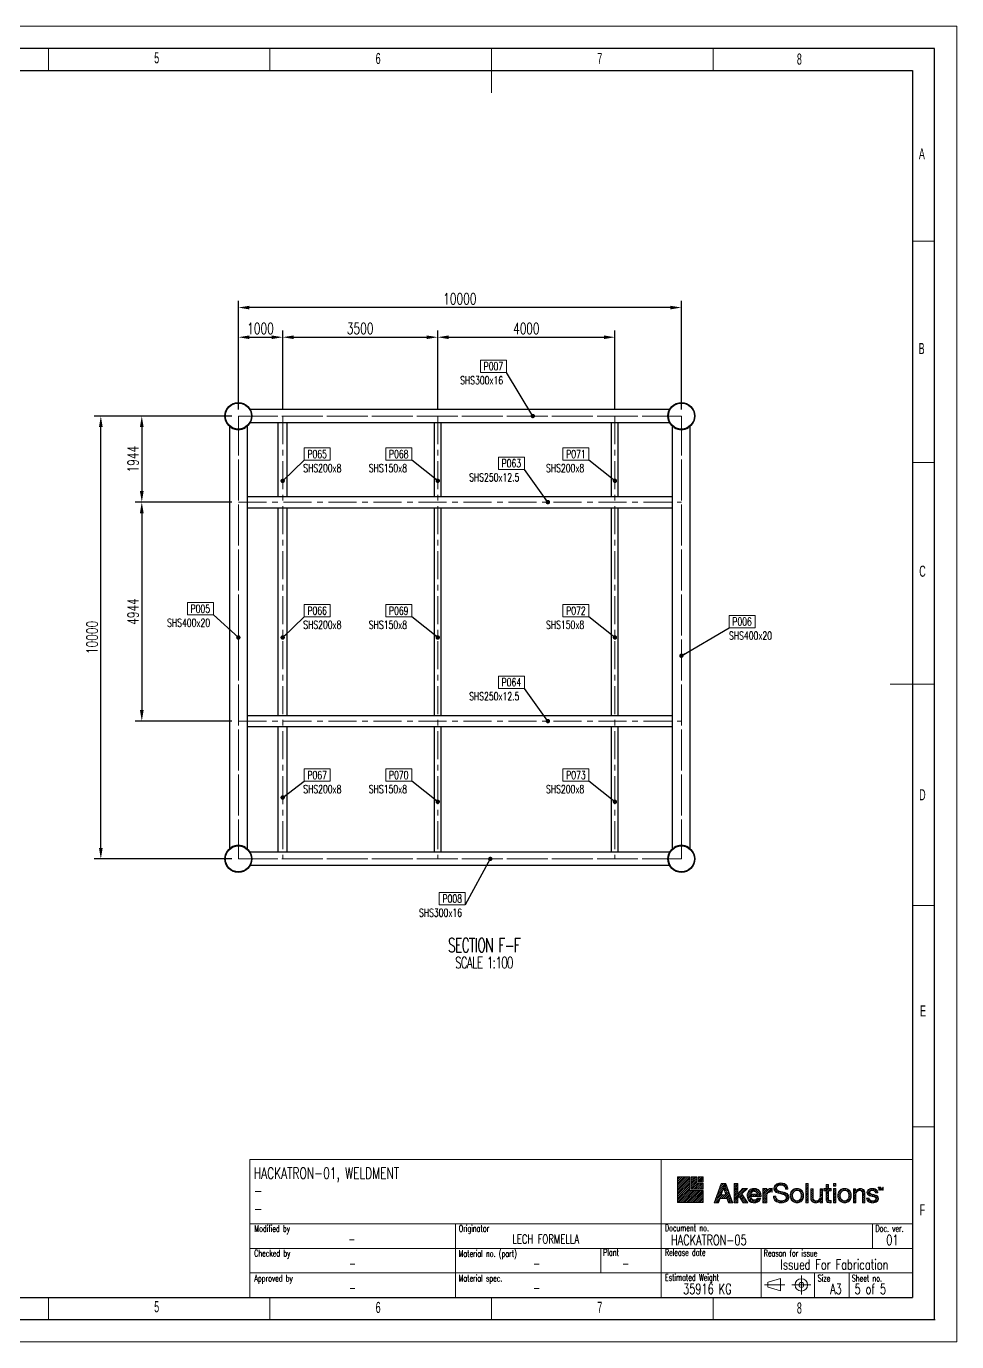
# Model space of a CAD drawing. Header units: millimetres. Extents: x 175738 to 196759, y -70231 to 13866.
# Drawn here: x 186238 to 196738, y -70231 to -55381 of the extents above; entities that cross this region are included whole.
import ezdxf
from ezdxf.enums import TextEntityAlignment as Align

# ---------------------------------------------------------------- set-up
doc = ezdxf.new("R2010")
doc.units = ezdxf.units.MM
doc.header["$PDSIZE"] = -1
doc.linetypes.add('CENTER', pattern=[10.16, 6.35, -1.27, 1.27, -1.27])
doc.linetypes.add('ISO_04W018', pattern=[5.48, 4.3, -0.54, 0.1, -0.54])
doc.layers.get('Defpoints').update_dxf_attribs({"color": 163, "lineweight": 0})
for name, color, linetype, lineweight in [('01-LIN-025-A', 2, 'Continuous', 25), ('13-LIN-018-CENT', 1, 'ISO_04W018', 9), ('24-SYM-025-SP', 2, 'Continuous', 15), ('34-TXT-018', 1, 'Continuous', 13), ('35-TXT-025', 2, 'Continuous', 15), ('36-TXT-035', 3, 'Continuous', 15), ('37-TXT-050', 4, 'Continuous', 18), ('48', 1, 'Continuous', 13)]:
    doc.layers.add(name, color=color, linetype=linetype, lineweight=lineweight)
doc.layers.add('BORDER', color=7, linetype='Continuous')
doc.styles.add('MtXpl_Simplex_IV50', font='simplex_IV50.ttf')
doc.styles.add('NEW', font='romans.shx', dxfattribs={"width": 0.7})
doc.styles.add('SLDTEXTSTYLE0', font='TXT', dxfattribs={"width": 0.605})
doc.dimstyles.new('1 to 100 AEG', dxfattribs={"dimscale": 100, "dimtxt": 2.5, "dimasz": 2.5, "dimexe": 1.5, "dimexo": 1.5, "dimgap": 0.725, "dimtad": 1, "dimdec": 0, "dimrnd": 1e-09, "dimzin": 12, "dimdsep": 46, "dimtxsty": 'SLDTEXTSTYLE0', "dimcen": 0.09, "dimadec": 0, "dimazin": 3, "dimtfac": 1, "dimtdec": 0, "dimtofl": 0, "dimtmove": 0, "dimatfit": 3, "dimfxl": 1, "dimtfill": 1, "dimfrac": 2, "dimtolj": 1, "dimtzin": 12, "dimarcsym": 0})
doc.dimstyles.new('1 to 60 AEG', dxfattribs={"dimscale": 60, "dimtxt": 2.5, "dimasz": 2.5, "dimexe": 1.5, "dimexo": 1.5, "dimgap": 0.725, "dimtad": 1, "dimdec": 0, "dimrnd": 1e-09, "dimzin": 12, "dimdsep": 46, "dimtxsty": 'NEW', "dimcen": 0.09, "dimadec": 0, "dimazin": 3, "dimtfac": 1, "dimtdec": 0, "dimtofl": 0, "dimtmove": 0, "dimatfit": 3, "dimfxl": 1, "dimfrac": 2, "dimtolj": 1, "dimtzin": 12, "dimarcsym": 0})

# ---------------------------------------------------------------- blocks, each defined once
blk = doc.blocks.new('AK_SOLUTIONS')
at = {"color": 5, "linetype": 'Continuous', "lineweight": 13}
for p, q in [((-111.144153, 13.066707), (-110.098908, 14.111952)), ((-111.144153, 11.038565), (-108.070766, 14.111952)), ((-111.144153, 9.010423), (-106.042624, 14.111952)), ((-111.144153, 6.982281), (-104.014482, 14.111952)), ((-111.144153, 4.95414), (-101.98634, 14.111952)), ((-111.144153, 2.925998), (-99.958199, 14.111952)), ((-111.144153, 0.897856), (-97.930057, 14.111952)), ((-111.144153, -1.130286), (-97.911872, 12.101995)), ((-111.144153, -3.158428), (-97.911872, 10.073853)), ((-111.144153, -5.18657), (-97.911872, 8.045712)), ((-111.144153, -7.214711), (-97.911872, 6.01757)), ((-111.144153, -9.242853), (-97.911872, 3.989428)), ((-111.144153, -11.270995), (-97.911872, 1.961286)), ((-68.887853, -6.54523), (-61.820944, 0.521679)), ((-67.674289, -3.303524), (-58.58374, 5.787025)), ((-66.460724, -0.061817), (-59.380981, 7.017926)), ((-65.247159, 3.17989), (-61.409123, 7.017926)), ((-64.033594, 6.421596), (-63.437264, 7.017926)), ((-61.235126, 1.107498), (-58.031297, 4.311326)), ((-60.716677, -0.402196), (-57.478855, 2.835627)), ((-60.198229, -1.911889), (-56.926412, 1.359927)), ((-50.079247, 6.981622), (-50.042943, 7.017926)), ((-50.079247, 4.95348), (-48.014801, 7.017926)), ((-50.079247, 2.925338), (-45.986659, 7.017926)), ((-50.079247, 0.897196), (-45.900632, 5.075811)), ((-50.079247, -1.130946), (-45.900632, 3.04767)), ((-50.079247, -9.243513), (-39.481742, 1.353992)), ((-50.079247, -11.271655), (-37.453601, 1.353992)), ((-50.079247, -3.159087), (-45.900632, 1.019528)), ((-35.872746, -6.87982), (-27.464024, 1.528902)), ((-35.737094, -4.723863), (-29.574703, 1.438527)), ((-28.553115, -1.580494), (-25.753461, 1.219159)), ((-26.887072, -1.934757), (-24.367378, 0.584937)), ((-18.900146, -7.510743), (-9.741011, 1.648392)), ((-18.900146, 0.570477), (-18.123248, 1.347375)), ((-18.900146, -1.449828), (-16.102943, 1.347375)), ((-18.900146, -5.490438), (-12.299529, 1.110179)), ((-18.900146, -3.470133), (-14.721531, 0.708482)), ((-11.757546, -2.388449), (-8.98216, 0.386938)), ((-111.144153, -13.299137), (-97.911872, -0.066856)), ((-109.562356, -13.745482), (-96.330075, -0.513201)), ((-107.534214, -13.745482), (-94.301933, -0.513201)), ((-105.506073, -13.745482), (-92.273791, -0.513201)), ((-103.477931, -13.745482), (-90.24565, -0.513201)), ((-101.449789, -13.745482), (-88.217508, -0.513201)), ((-99.421647, -13.745482), (-86.189366, -0.513201)), ((-97.393505, -13.745482), (-84.161224, -0.513201)), ((-95.365363, -13.745482), (-83.286719, -1.666838)), ((-93.337222, -13.745482), (-83.286719, -3.694979)), ((-91.30908, -13.745482), (-83.286719, -5.723121)), ((-89.280938, -13.745482), (-83.286719, -7.751263)), ((-87.252796, -13.745482), (-83.286719, -9.779405)), ((-85.224654, -13.745482), (-83.286719, -11.807547)), ((-71.314983, -13.028643), (-63.798518, -5.512178)), ((-70.133347, -13.875149), (-61.770376, -5.512178)), ((-70.101418, -9.786937), (-62.881718, -2.567236)), ((-68.105205, -13.875149), (-66.064039, -11.833983)), ((-63.482596, -9.25254), (-59.742234, -5.512178)), ((-61.454454, -9.25254), (-55.269085, -3.06717)), ((-59.679781, -3.421583), (-56.37397, -0.115772)), ((-59.426312, -9.25254), (-54.716642, -4.54287)), ((-59.161332, -4.931276), (-55.821527, -1.591471)), ((-57.605987, -9.460357), (-54.164199, -6.018569)), ((-57.087539, -10.97005), (-53.611757, -7.494268)), ((-56.56909, -12.479744), (-53.059314, -8.969968)), ((-55.936354, -13.875149), (-52.506872, -10.445667)), ((-53.908212, -13.875149), (-51.954429, -11.921366)), ((-51.880071, -13.875149), (-51.401987, -13.397065)), ((-50.079247, -5.187229), (-45.900632, -1.008614)), ((-50.079247, -7.215371), (-45.900632, -3.036756)), ((-50.079247, -13.299797), (-45.900632, -9.121181)), ((-48.626458, -13.875149), (-45.900632, -11.149323)), ((-46.598317, -13.875149), (-45.900632, -13.177465)), ((-44.185769, -7.406318), (-41.353156, -4.573705)), ((-43.415526, -8.664217), (-40.547845, -5.796536)), ((-42.645284, -9.922117), (-39.742534, -7.019367)), ((-41.875042, -11.180017), (-38.937223, -8.242198)), ((-41.1048, -12.437916), (-38.131912, -9.465029)), ((-40.334557, -13.695816), (-37.326602, -10.68786)), ((-38.485749, -13.875149), (-36.521291, -11.910691)), ((-36.457607, -13.875149), (-35.71598, -13.133522)), ((-35.602782, -8.630162), (-31.599312, -4.626691)), ((-35.023451, -10.071136), (-29.579006, -4.626691)), ((-34.366166, -1.332631), (-33.203671, -0.170135)), ((-34.245828, -11.313818), (-31.436459, -8.50445)), ((-33.311881, -12.400176), (-30.741398, -9.829693)), ((-32.103294, -13.211894), (-29.529673, -10.638273)), ((-30.626402, -13.755308), (-27.746618, -10.875523)), ((-30.130305, -7.198295), (-27.558701, -4.626691)), ((-28.823842, -13.973052), (-23.815968, -8.965178)), ((-28.11, -7.198295), (-25.538396, -4.626691)), ((-26.706941, -13.876456), (-21.795663, -8.965178)), ((-26.089695, -7.198295), (-21.655833, -2.764433)), ((-25.77808, -2.84607), (-23.271118, -0.339108)), ((-25.138584, -4.226879), (-22.358249, -1.446545)), ((-24.06939, -7.198295), (-21.192754, -4.321659)), ((-22.049085, -7.198295), (-20.899816, -6.049026)), ((-18.900146, -9.531048), (-14.703225, -5.334127)), ((-18.900146, -11.551354), (-14.721531, -7.372738)), ((-18.900146, -13.571659), (-14.721531, -9.393043)), ((-17.18333, -13.875147), (-14.721531, -11.413349)), ((-15.163025, -13.875147), (-14.721531, -13.433654)), ((-9.60174, -2.252947), (-8.98216, -1.633367))]:
    blk.add_line(p, q, dxfattribs=at)
at = {"color": 254, "linetype": 'Continuous', "lineweight": 13}
for p, q in [((-96.519, 12.123056), (-94.530104, 14.111952)), ((-96.519, 10.094914), (-92.501962, 14.111952)), ((-96.519, 8.066772), (-90.47382, 14.111952)), ((-96.519, 6.038631), (-90.251077, 12.306553)), ((-96.519, 4.010489), (-90.251077, 10.278411)), ((-96.519, 1.982347), (-90.251077, 8.250269)), ((-95.593534, 0.879671), (-89.325612, 7.147593)), ((-93.565392, 0.879671), (-87.29747, 7.147593)), ((-91.537251, 0.879671), (-85.269328, 7.147593)), ((-89.509109, 0.879671), (-83.286719, 7.102061)), ((-87.480967, 0.879671), (-83.286719, 5.073919)), ((-85.452825, 0.879671), (-83.286719, 3.045777)), ((-83.424683, 0.879671), (-83.286719, 1.017635)), ((-6.833007, 2.402782), (-2.218959, 7.01683)), ((-6.832045, 0.383439), (0.1987, 7.414184)), ((-6.255455, -1.060276), (-4.056087, 1.139092)), ((-0.113272, 5.081907), (2.114043, 7.309222)), ((1.793809, 4.968683), (3.763996, 6.93887)), ((3.301971, 4.45654), (5.14047, 6.295039)), ((4.432172, 3.566436), (6.280403, 5.414667)), ((5.237807, 2.351765), (7.191484, 4.305442)), ((5.632042, 0.725696), (7.828771, 2.922425)), ((7.652347, 0.725696), (8.081559, 1.154907)), ((10.635769, -6.070911), (18.283532, 1.576852)), ((10.975307, -3.711068), (16.0322, 1.345825)), ((18.160161, -0.566825), (20.039761, 1.312775)), ((19.79762, -0.949671), (21.459024, 0.711733)), ((27.334099, 5.265712), (29.086313, 7.017926)), ((27.334099, 3.23757), (29.861523, 5.764995)), ((27.334099, 1.209428), (29.861523, 3.736853)), ((27.334099, -0.818714), (29.861523, 1.708711)), ((32.917793, 0.305195), (33.886847, 1.274249)), ((32.917793, -1.71511), (35.336964, 0.704061)), ((42.789377, 0.075253), (43.988373, 1.274249)), ((42.789377, -1.945052), (45.353306, 0.618877)), ((46.936993, 0.023594), (48.228948, 1.315549)), ((47.972004, -0.9617), (51.970811, 3.037107)), ((49.50689, 4.613796), (50.683702, 5.790608)), ((49.50689, 2.593491), (51.970811, 5.057412)), ((49.50689, -1.447119), (52.269558, 1.315549)), ((52.012614, -0.9617), (54.289863, 1.315549)), ((57.328334, 5.789785), (58.556475, 7.017926)), ((57.328334, -0.491679), (59.161635, 1.341622)), ((57.328334, -2.519821), (59.896897, 0.048741)), ((57.434428, 3.867737), (59.896897, 6.330205)), ((59.46257, 3.867737), (59.896897, 4.302064)), ((62.111446, -6.070911), (69.759209, 1.576852)), ((62.450984, -3.711068), (67.507877, 1.345825)), ((69.635838, -0.566825), (71.515438, 1.312775)), ((71.273297, -0.949671), (72.934701, 0.711733)), ((85.311036, 1.388934), (78.783543, -5.138559)), ((81.155736, 1.274244), (78.783543, -1.097949)), ((79.135431, 1.274244), (78.783543, 0.922356)), ((87.321181, 1.378774), (85.179452, -0.762955)), ((88.843617, 0.880905), (86.974239, -0.988473)), ((89.991514, 0.008497), (88.153674, -1.829344)), ((93.581584, -1.877321), (96.626114, 1.167209)), ((93.585762, -3.893448), (99.082953, 1.603743)), ((98.943771, -0.555745), (100.95907, 1.459555)), ((100.708297, -0.811524), (102.534146, 1.014325)), ((102.040904, -1.499221), (103.792923, 0.252797)), ((105.528239, 2.841324), (107.844138, 2.841324)), ((105.528239, 2.284175), (105.528239, 2.841324)), ((106.407614, 2.284175), (105.528239, 2.284175)), ((105.619447, 2.284175), (106.176596, 2.841324)), ((106.407614, 2.183866), (107.065072, 2.841324)), ((106.407614, -0.255453), (106.407614, 2.284175)), ((106.407614, 1.295391), (106.964763, 1.852539)), ((106.407614, 0.406915), (106.964763, 0.964064)), ((106.633722, -0.255453), (106.964763, 0.075588)), ((107.844138, 2.284175), (106.964763, 2.284175)), ((106.964763, 2.284175), (106.964763, -0.255453)), ((107.396399, 2.284175), (107.844138, 2.731914)), ((107.844138, 2.841324), (107.844138, 2.284175)), ((108.07906, -0.255453), (108.07906, 2.841324)), ((108.07906, 2.841324), (108.636209, 2.841324)), ((108.07906, 2.108051), (108.690924, 2.719915)), ((108.07906, 1.219576), (108.966937, 2.107453)), ((108.07906, 0.3311), (108.636209, 0.888249)), ((108.636209, 2.841324), (109.611219, 0.677822)), ((109.399933, -0.255453), (108.636209, 1.667524)), ((108.636209, 1.667524), (108.636209, -0.255453)), ((108.857727, 1.109766), (109.242951, 1.494991)), ((109.110285, 0.47385), (109.518965, 0.882529)), ((109.362845, -0.162067), (110.186856, 0.661944)), ((109.611219, 0.677822), (110.586229, 2.841324)), ((110.586229, 1.667524), (109.822505, -0.255453)), ((109.854839, 1.218403), (111.143378, 2.506942)), ((110.583723, 2.835763), (110.589284, 2.841324)), ((110.586229, 2.841324), (111.143378, 2.841324)), ((110.586229, -0.255453), (110.586229, 1.667524)), ((110.586229, 1.061318), (111.143378, 1.618466)), ((110.586229, 0.172842), (111.143378, 0.729991)), ((111.143378, 2.841324), (111.143378, -0.255453)), ((-7.344896, -8.210632), (-6.053707, -6.919443)), ((-6.954123, -9.840165), (-4.841919, -7.72796)), ((-6.236362, -11.142709), (-4.312567, -9.218914)), ((-5.297865, -2.122992), (-3.35585, -0.180976)), ((-5.266587, -12.193239), (-3.384868, -10.311519)), ((-4.080038, -2.925469), (-2.165777, -1.011208)), ((-4.042537, -12.989494), (-2.188474, -11.13543)), ((-2.621503, -3.48724), (-0.666554, -1.53229)), ((-2.566818, -13.53408), (-0.676415, -11.643677)), ((-1.047129, -3.93317), (0.982503, -1.903538)), ((-0.904269, -13.891836), (1.145428, -11.842139)), ((0.58129, -4.325056), (2.660477, -2.24587)), ((0.912903, -14.094969), (3.405688, -11.602184)), ((2.215014, -4.711637), (4.267931, -2.65872)), ((3.122802, -13.905376), (9.035278, -7.992899)), ((3.782165, -5.164791), (5.740775, -3.206182)), ((5.079624, -5.887638), (7.011491, -3.955771)), ((5.976914, -7.010653), (8.045482, -4.942085)), ((6.191005, -8.816866), (8.743411, -6.264461)), ((6.405272, -12.64321), (8.39698, -10.651502)), ((10.698352, -8.028633), (13.114012, -5.612974)), ((11.135142, -9.612149), (13.192283, -7.555008)), ((11.890642, -10.876953), (13.684939, -9.082656)), ((12.826756, -11.961145), (14.513758, -10.274142)), ((13.947896, -12.860309), (15.592372, -11.215834)), ((15.241349, -13.587162), (16.993204, -11.835307)), ((16.87905, -13.969766), (19.202051, -11.646765)), ((18.965449, -13.903672), (24.949684, -7.919437)), ((20.931916, -1.835679), (22.622501, -0.145094)), ((21.781499, -3.006402), (23.592904, -1.194997)), ((22.192499, -12.696927), (23.531576, -11.35785)), ((22.199375, -8.649441), (25.018864, -5.829952)), ((22.35694, -4.451266), (24.312225, -2.49598)), ((22.600908, -6.227603), (24.792321, -4.036189)), ((27.334099, -2.846855), (29.861523, -0.319431)), ((27.334099, -4.874997), (29.861523, -2.347573)), ((27.334099, -6.903139), (29.861523, -4.375715)), ((27.334099, -8.931281), (29.861523, -6.403856)), ((27.334099, -10.959423), (29.861523, -8.431998)), ((27.334099, -12.987565), (29.861523, -10.46014)), ((28.474656, -13.875149), (29.861523, -12.488282)), ((32.917793, -3.735415), (35.336964, -1.316245)), ((32.917793, -5.75572), (35.336964, -3.33655)), ((32.917793, -7.776026), (35.336964, -5.356855)), ((32.928312, -9.785812), (35.336964, -7.37716)), ((33.335495, -11.398934), (35.370598, -9.363831)), ((34.145334, -12.6094), (35.983175, -10.771559)), ((35.293231, -13.481808), (37.162609, -11.61243)), ((36.815667, -13.979677), (38.957396, -11.837948)), ((38.825813, -13.989837), (45.353306, -7.462344)), ((42.753529, -8.041815), (45.353306, -5.442039)), ((42.789377, -3.965357), (45.353306, -1.401428)), ((42.789377, -5.985663), (45.353306, -3.421734)), ((42.85674, -11.979214), (45.353306, -9.482649)), ((42.981112, -13.875147), (45.353306, -11.502954)), ((45.001417, -13.875147), (45.353306, -13.523259)), ((49.50689, -3.467424), (51.970811, -1.003504)), ((49.50689, -5.48773), (51.970811, -3.023809)), ((49.50689, -7.508035), (51.970811, -5.044114)), ((49.50689, -9.52834), (51.970811, -7.064419)), ((49.516326, -11.539209), (51.970811, -9.084724)), ((50.129103, -12.946737), (52.067272, -11.008568)), ((51.460418, -13.635727), (53.520804, -11.575341)), ((53.281412, -13.835038), (54.833727, -12.282723)), ((54.032919, -0.9617), (54.771418, -0.223201)), ((57.328334, -4.547963), (59.896897, -1.9794)), ((57.328334, -6.576104), (59.896897, -4.007542)), ((57.328334, -8.604246), (59.896897, -6.035684)), ((57.328334, -10.632388), (59.896897, -8.063826)), ((57.328334, -12.66053), (59.896897, -10.091968)), ((58.141857, -13.875149), (59.896897, -12.12011)), ((62.174029, -8.028633), (64.589689, -5.612974)), ((62.610819, -9.612149), (64.66796, -7.555008)), ((63.366319, -10.876953), (65.160616, -9.082656)), ((64.302433, -11.961145), (65.989435, -10.274142)), ((65.423573, -12.860309), (67.068049, -11.215834)), ((66.717026, -13.587162), (68.468881, -11.835307)), ((68.354727, -13.969766), (70.677728, -11.646765)), ((70.441126, -13.903672), (76.425361, -7.919437)), ((72.407593, -1.835679), (74.098178, -0.145094)), ((73.257176, -3.006402), (75.068581, -1.194997)), ((73.668177, -12.696927), (75.007253, -11.35785)), ((73.675052, -8.649441), (76.494541, -5.829952)), ((73.832617, -4.451266), (75.787902, -2.49598)), ((74.076585, -6.227603), (76.267998, -4.036189)), ((81.280108, -0.621688), (78.783543, -3.118254)), ((81.383319, -4.559088), (78.783543, -7.158864)), ((81.347472, -6.61524), (78.783543, -9.179169)), ((81.347472, -8.635545), (78.783543, -11.199474)), ((81.347472, -10.65585), (78.783543, -13.219779)), ((81.347472, -12.676155), (80.148476, -13.875152)), ((90.801354, -1.201969), (88.766251, -3.237071)), ((91.208536, -2.815091), (88.799884, -5.223743)), ((91.219055, -4.824877), (88.799884, -7.244048)), ((91.219055, -6.845182), (88.799884, -9.264353)), ((91.219055, -8.865487), (88.799884, -11.284658)), ((91.219055, -10.885792), (88.799884, -13.304963)), ((91.219055, -12.906098), (90.250001, -13.875152)), ((93.326093, -10.214033), (94.473426, -9.0667)), ((93.933008, -11.627423), (95.774125, -9.786306)), ((94.366151, -5.133364), (96.328487, -3.171028)), ((94.889375, -12.691361), (96.639589, -10.941147)), ((95.543757, -5.976064), (97.440699, -4.079122)), ((96.194546, -13.406495), (97.980191, -11.62085)), ((97.016125, -6.524001), (98.909061, -4.631065)), ((97.79357, -13.827776), (99.801912, -11.819434)), ((98.613953, -6.946478), (100.536104, -5.024327)), ((99.681517, -13.960134), (105.685, -7.956651)), ((100.222497, -7.358239), (102.163618, -5.417118)), ((101.762746, -7.838295), (103.72295, -5.878091)), ((101.94639, -13.715566), (105.848128, -9.813828)), ((102.641263, -2.919168), (104.662373, -0.898057)), ((102.934365, -8.686981), (104.906908, -6.714438)), ((104.54589, -3.034846), (105.137213, -2.443523)), ((106.407614, -0.255453), (106.964763, -0.255453)), ((108.636209, -0.255453), (108.07906, -0.255453)), ((108.380983, -0.255453), (108.636209, -0.000227)), ((109.399933, -0.255453), (109.822505, -0.255453)), ((111.143378, -0.255453), (110.586229, -0.255453)), ((111.04641, -0.255453), (111.143378, -0.158485))]:
    blk.add_line(p, q, dxfattribs=at)
at = {"color": 1, "linetype": 'Continuous', "lineweight": 0}
for p, q in [((-88.858205, 13.932956), (-88.67921, 14.111952)), ((-88.858205, 11.904814), (-86.651068, 14.111952)), ((-88.858205, 9.876672), (-84.622926, 14.111952)), ((-88.166271, 8.540465), (-83.286719, 13.420017)), ((-86.138129, 8.540465), (-83.286719, 11.391875)), ((-84.109987, 8.540465), (-83.286719, 9.363734))]:
    blk.add_line(p, q, dxfattribs=at)
at = {"color": 5, "linetype": 'Continuous', "lineweight": 0, "flags": 128}
for points in [[(-83.286719, -0.513201), (-97.911872, -0.513201), (-97.911872, 14.111952), (-111.144153, 14.111952), (-111.144153, -13.745482), (-83.286719, -13.745482), (-83.286719, -0.513201)], [(-63.810352, 7.017926), (-71.631881, -13.875149), (-66.765002, -13.875149), (-65.177538, -9.25254), (-57.677354, -9.25254), (-56.08989, -13.875149), (-51.223011, -13.875149), (-59.04454, 7.017926), (-63.810352, 7.017926)], [(-63.893049, -5.512178), (-61.427446, 1.667524), (-58.961843, -5.512178), (-63.893049, -5.512178)], [(-50.079247, 7.017926), (-50.079247, -13.875149), (-45.900632, -13.875149), (-45.900632, -8.472108), (-44.407914, -7.043527), (-40.224747, -13.875149), (-35.227572, -13.875149), (-41.536425, -4.295418), (-35.63338, 1.353992), (-40.817995, 1.353992), (-45.900632, -4.112126), (-45.900632, 7.017926), (-50.079247, 7.017926)]]:
    blk.add_lwpolyline(points, close=True, dxfattribs=at)
at = {"color": 254, "linetype": 'Continuous', "lineweight": 13, "flags": 128}
for points in [[(-90.251077, 7.147593), (-90.251077, 14.111952), (-96.519, 14.111952), (-96.519, 0.879671), (-83.286719, 0.879671), (-83.286719, 7.147593), (-90.251077, 7.147593)], [(27.334099, 7.017926), (27.334099, -13.875149), (29.861523, -13.875149), (29.861523, 7.017926), (27.334099, 7.017926)], [(57.328334, 3.867737), (59.896897, 3.867737), (59.896897, 7.017926), (57.328334, 7.017926), (57.328334, 3.867737)], [(57.328334, 1.341622), (57.328334, -13.875149), (59.896897, -13.875149), (59.896897, 1.341622), (57.328334, 1.341622)]]:
    blk.add_lwpolyline(points, close=True, dxfattribs=at)
at = {"color": 1, "linetype": 'Continuous', "lineweight": 0, "flags": 128}
blk.add_lwpolyline([(-83.286719, 8.540465), (-83.286719, 14.111952), (-88.858205, 14.111952), (-88.858205, 8.540465), (-83.286719, 8.540465)], close=True, dxfattribs=at)
at = {"color": 5, "linetype": 'Continuous', "lineweight": 13, "flags": 128}
for points in [[(-21.632959, -2.816069, -0.082721), (-20.816157, -7.198298), (-31.735476, -7.198298, 0.049783), (-31.271473, -9.03323, 0.145859), (-30.22903, -10.28307, 0.103389), (-28.853564, -10.840295, 0.076682), (-27.502962, -10.859368, 0.21054), (-24.804467, -8.96518), (-21.126308, -8.96518, -0.053968), (-22.329642, -11.247141, -0.15945), (-25.634612, -13.664727, -0.089879), (-29.499189, -13.923893, -0.169202), (-33.32248, -12.392101, -0.133436), (-35.670658, -8.414937, -0.20241), (-34.435767, -1.410966, -0.132144), (-31.169059, 1.031128, -0.146388), (-26.191753, 1.340514, -0.148403), (-23.500949, -0.09823, -0.111192), (-21.632959, -2.816069)], [(-14.721533, -1.115564), (-14.721533, 1.347373), (-18.900148, 1.347373), (-18.900148, -13.875149), (-14.721533, -13.875149), (-14.721533, -5.445911, -0.223244), (-13.563544, -3.33203, -0.2482), (-8.982162, -2.37594), (-8.982162, 1.667524, 0.076337), (-11.846242, 1.314161, 0.177327), (-14.721533, -1.115564)], [(-31.735476, -4.626694), (-25.065489, -4.626694, 0.20005), (-26.272257, -2.32922, 0.202357), (-28.688064, -1.591147, 0.230485), (-31.111139, -2.970938, 0.110605), (-31.735476, -4.626694)]]:
    blk.add_lwpolyline(points, format="xyb", close=True, dxfattribs=at)
at = {"color": 254, "linetype": 'Continuous', "lineweight": 13, "flags": 128}
for points in [[(8.075199, 0.725694, 0.205429), (6.634082, 5.070806, 0.144948), (3.396481, 7.05056, 0.101752), (-0.800445, 7.327453, 0.124963), (-4.672888, 5.833696, 0.206199), (-6.921037, 1.869861, 0.082434), (-6.719429, -0.174049, 0.129126), (-5.399807, -2.045482, 0.091145), (-3.416434, -3.221638, 0.038324), (-0.588341, -4.048295), (2.717391, -4.830515, -0.042612), (4.270816, -5.362414, -0.132695), (5.823131, -6.672214, -0.283213), (5.717587, -10.047894, -0.201575), (2.561642, -11.775722, -0.104749), (-1.412942, -11.461574, -0.143263), (-3.98693, -9.68756, -0.104748), (-4.827715, -8.069121, -0.022939), (-4.87559, -6.919445), (-7.427763, -6.919445, 0.083488), (-7.027244, -9.680667, 0.132064), (-5.109824, -12.337465, 0.094622), (-2.881267, -13.456183, 0.049257), (0.373761, -14.067325, 0.065477), (2.177001, -14.039832, 0.058986), (4.987835, -13.438669, 0.123055), (8.071377, -11.110087, 0.149941), (9.016767, -8.89366, 0.105402), (8.642178, -5.941301, 0.131277), (7.200483, -4.082474, 0.091131), (4.501805, -2.720848, 0.024794), (2.276799, -2.16407), (0.128609, -1.73166, -0.054362), (-2.155717, -1.016513, -0.140176), (-3.707049, 0.2242, -0.134579), (-4.132293, 1.724625, -0.243886), (-2.848462, 4.193526, -0.141687), (-0.112247, 5.081998, -0.122114), (3.060251, 4.589408, -0.135479), (4.718201, 3.227377, -0.122193), (5.466299, 1.673185, -0.028305), (5.524184, 0.725694), (8.075199, 0.725694)], [(14.246576, 0.689403, -0.124145), (18.213823, 1.581482, -0.177575), (22.427023, 0.035812, -0.149367), (24.540919, -3.093878, -0.094208), (25.022154, -6.906375, -0.161804), (23.579363, -11.299008, -0.175978), (20.132473, -13.700259, -0.058648), (17.608451, -13.986256, -0.163589), (14.16325, -13.012056, -0.145039), (11.139868, -9.624904, -0.079242), (10.698948, -8.03686, -0.063724), (10.715255, -5.04507, -0.07633), (11.395681, -2.464691, -0.163458), (14.246576, 0.689403)], [(42.789374, -7.80452), (42.789374, 1.274247), (45.353303, 1.274247), (45.353303, -13.875149), (42.856738, -13.875149), (42.856738, -11.331781, -0.187859), (40.587583, -13.520088, -0.114673), (37.484288, -14.037947, -0.174877), (34.419948, -12.897988, -0.215767), (32.917791, -9.489837), (32.917791, 1.274247), (35.336962, 1.274247), (35.336962, -9.211442, 0.182906), (36.404198, -11.236621, 0.164165), (38.792014, -11.866881, 0.189121), (41.624328, -10.442906, 0.167593), (42.789374, -7.80452)], [(49.506888, -11.457551), (49.506888, -0.961702), (46.936991, -0.961702), (46.936991, 1.315546), (49.506888, 1.315546), (49.506888, 5.790606), (51.970809, 5.790606), (51.970809, 1.315546), (54.832137, 1.315546), (54.742274, -0.961702), (51.970809, -0.961702), (51.970809, -10.7944, 0.203619), (52.347693, -11.303904, 0.184043), (53.300609, -11.578146, 0.057031), (54.833725, -11.483558), (54.833725, -13.875149, -0.041129), (51.552641, -13.650692, -0.182704), (50.237921, -13.089717, -0.167278), (49.506888, -11.457551)], [(65.722253, 0.689403, -0.124145), (69.6895, 1.581482, -0.177575), (73.9027, 0.035812, -0.149367), (76.016596, -3.093878, -0.094208), (76.497831, -6.906375, -0.161804), (75.05504, -11.299008, -0.175978), (71.60815, -13.700259, -0.058648), (69.084128, -13.986256, -0.163589), (65.638927, -13.012056, -0.145039), (62.615545, -9.624904, -0.079242), (62.174625, -8.03686, -0.063724), (62.190932, -5.04507, -0.07633), (62.871358, -2.464691, -0.163458), (65.722253, 0.689403)], [(81.347474, -4.796383), (81.347474, -13.875149), (78.783545, -13.875149), (78.783545, 1.274247), (81.280111, 1.274247), (81.280111, -1.269122, -0.187859), (83.549266, 0.919186, -0.114673), (86.652561, 1.437044, -0.174877), (89.7169, 0.297085, -0.215767), (91.219057, -3.111066), (91.219057, -13.875149), (88.799887, -13.875149), (88.799887, -3.389461, 0.182906), (87.73265, -1.364282, 0.164165), (85.344835, -0.734022, 0.189121), (82.512521, -2.157997, 0.167593), (81.347474, -4.796383)], [(93.137837, -9.066702), (95.699736, -9.066702, 0.237837), (96.249325, -10.583423, 0.166449), (98.260724, -11.687236, 0.088681), (101.0478, -11.729428, 0.205114), (102.916873, -10.509944, 0.330177), (102.909292, -8.645617, 0.134916), (101.267754, -7.647225, 0.020561), (98.962595, -7.034008, -0.02957), (96.20814, -6.269551, -0.126873), (94.019805, -4.788908, -0.181534), (93.447945, -2.694599, -0.2226), (95.049796, 0.34032, -0.136167), (98.123286, 1.502538, -0.101909), (101.25367, 1.394777, -0.108923), (103.54518, 0.481544, -0.138347), (104.848682, -1.290207, -0.094584), (105.190793, -3.034848), (102.645612, -3.034848, 0.28734), (101.730534, -1.251556, 0.135441), (99.07141, -0.550195, 0.246227), (96.47013, -1.743188, 0.368625), (96.442753, -3.340626, 0.153323), (99.04016, -4.663292, -0.002269), (102.75054, -5.558771, -0.167117), (104.991629, -6.794925, -0.208867), (105.876826, -9.320722, -0.217557), (104.487995, -12.564585, -0.146327), (101.841065, -13.735927, -0.080471), (98.199059, -13.88356, -0.130209), (94.986019, -12.782951, -0.097393), (93.665834, -11.186836, -0.097608), (93.137837, -9.066702)], [(20.634775, -1.544801, 0.189167), (18.360891, -0.559961, 0.102599), (16.434675, -0.87387, 0.138812), (14.530748, -2.235251, 0.14474), (13.127198, -5.343695, 0.079606), (13.261205, -7.959709, 0.109702), (14.220916, -9.948666, 0.101494), (16.064257, -11.51627, 0.121718), (17.580027, -11.908996, 0.123087), (19.835465, -11.390931, 0.222245), (22.239399, -8.517568, 0.074623), (22.601901, -6.199039, 0.083625), (22.175119, -3.865863, 0.125179), (20.634775, -1.544801)], [(22.239399, -8.517568, 0.074623), (22.601901, -6.199039, 0.083625), (22.175119, -3.865863, 0.125179), (20.634775, -1.544801, 0.189167), (18.360891, -0.559961, 0.102599), (16.434675, -0.87387, 0.138812), (14.530748, -2.235251, 0.14474), (13.127198, -5.343695, 0.079606), (13.261205, -7.959709, 0.109702), (14.220916, -9.948666, 0.101494), (16.064257, -11.51627, 0.121718), (17.580027, -11.908996, 0.123087), (19.835465, -11.390931, 0.222245), (22.239399, -8.517568)], [(72.110452, -1.544801, 0.189167), (69.836568, -0.559961, 0.102599), (67.910352, -0.87387, 0.138812), (66.006425, -2.235251, 0.14474), (64.602875, -5.343695, 0.079606), (64.736882, -7.959709, 0.109702), (65.696593, -9.948666, 0.101494), (67.539934, -11.51627, 0.121718), (69.055704, -11.908996, 0.123087), (71.311142, -11.390931, 0.222245), (73.715076, -8.517568, 0.074623), (74.077578, -6.199039, 0.083625), (73.650796, -3.865863, 0.125179), (72.110452, -1.544801)], [(73.715076, -8.517568, 0.074623), (74.077578, -6.199039, 0.083625), (73.650796, -3.865863, 0.125179), (72.110452, -1.544801, 0.189167), (69.836568, -0.559961, 0.102599), (67.910352, -0.87387, 0.138812), (66.006425, -2.235251, 0.14474), (64.602875, -5.343695, 0.079606), (64.736882, -7.959709, 0.109702), (65.696593, -9.948666, 0.101494), (67.539934, -11.51627, 0.121718), (69.055704, -11.908996, 0.123087), (71.311142, -11.390931, 0.222245), (73.715076, -8.517568)]]:
    blk.add_lwpolyline(points, format="xyb", close=True, dxfattribs=at)
at = {"color": 254, "linetype": 'Continuous', "lineweight": 13}
blk.add_point((106.407614, -0.255453), dxfattribs=at)
blk = doc.blocks.new('*D878')
at = {"color": 0, "lineweight": -2, "transparency": 16777216}
for p, q in [((188556, -59781), (187466, -59781)), ((187541, -59906), (187541, -60628)), ((188556, -60753), (187466, -60753))]:
    blk.add_line(p, q, dxfattribs=at)
at = {"color": 0, "transparency": 16777216}
for points in [[(187520, -59906), (187562, -59906), (187541, -59781)], [(187520, -60628), (187562, -60628), (187541, -60753)]]:
    blk.add_solid(points, dxfattribs=at)
at = {"layer": 'Defpoints', "color": 0, "transparency": 16777216}
for p in [(188631, -59781), (187541, -60753), (188631, -60753)]:
    blk.add_point(p, dxfattribs=at)
at = {"color": 0, "lineweight": 13, "transparency": 16777216, "insert": (187442, -60267), "char_height": 125, "attachment_point": 5, "rotation": 90, "style": 'NEW'}
blk.add_mtext('\\A1;1944', dxfattribs=at)
blk = doc.blocks.new('*D879')
at = {"color": 0, "lineweight": -2, "transparency": 16777216}
for p, q in [((188556, -60753), (187466, -60753)), ((187541, -60878), (187541, -63100)), ((188556, -63225), (187466, -63225))]:
    blk.add_line(p, q, dxfattribs=at)
at = {"color": 0, "transparency": 16777216}
for points in [[(187520, -60878), (187562, -60878), (187541, -60753)], [(187520, -63100), (187562, -63100), (187541, -63225)]]:
    blk.add_solid(points, dxfattribs=at)
at = {"layer": 'Defpoints', "color": 0, "transparency": 16777216}
for p in [(188631, -60753), (187541, -63225), (188631, -63225)]:
    blk.add_point(p, dxfattribs=at)
at = {"color": 0, "lineweight": 13, "transparency": 16777216, "insert": (187442, -61989), "char_height": 125, "attachment_point": 5, "rotation": 90, "style": 'NEW'}
blk.add_mtext('\\A1;4944', dxfattribs=at)
blk = doc.blocks.new('*D880')
at = {"color": 0, "lineweight": -2, "transparency": 16777216}
for p, q in [((188556, -59781), (187004, -59781)), ((187079, -64656), (187079, -59906)), ((188556, -64781), (187004, -64781))]:
    blk.add_line(p, q, dxfattribs=at)
at = {"color": 0, "transparency": 16777216}
for points in [[(187058, -59906), (187100, -59906), (187079, -59781)], [(187058, -64656), (187100, -64656), (187079, -64781)]]:
    blk.add_solid(points, dxfattribs=at)
at = {"layer": 'Defpoints', "color": 0, "transparency": 16777216}
for p in [(187079, -59781), (188631, -59781), (188631, -64781)]:
    blk.add_point(p, dxfattribs=at)
at = {"color": 0, "lineweight": 13, "transparency": 16777216, "insert": (186980, -62281), "char_height": 125, "attachment_point": 5, "rotation": 90, "style": 'NEW'}
blk.add_mtext('\\A1;10000', dxfattribs=at)
blk = doc.blocks.new('*D881')
at = {"color": 0, "lineweight": -2, "transparency": 16777216}
for p, q in [((188631, -59706), (188631, -58816)), ((188756, -58891), (189006, -58891)), ((189131, -59706), (189131, -58816))]:
    blk.add_line(p, q, dxfattribs=at)
at = {"color": 0, "transparency": 16777216}
for points in [[(188756, -58871), (188756, -58912), (188631, -58891)], [(189006, -58871), (189006, -58912), (189131, -58891)]]:
    blk.add_solid(points, dxfattribs=at)
at = {"layer": 'Defpoints', "color": 0, "transparency": 16777216}
for p in [(189131, -58891), (188631, -59781), (189131, -59781)]:
    blk.add_point(p, dxfattribs=at)
at = {"color": 0, "lineweight": 13, "transparency": 16777216, "insert": (188881, -58793), "char_height": 125, "attachment_point": 5, "style": 'NEW'}
blk.add_mtext('\\A1;1000', dxfattribs=at)
blk = doc.blocks.new('*D882')
at = {"color": 0, "lineweight": -2, "transparency": 16777216}
for p, q in [((189131, -59706), (189131, -58816)), ((189256, -58891), (190756, -58891)), ((190881, -59706), (190881, -58816))]:
    blk.add_line(p, q, dxfattribs=at)
at = {"color": 0, "transparency": 16777216}
for points in [[(189256, -58871), (189256, -58912), (189131, -58891)], [(190756, -58871), (190756, -58912), (190881, -58891)]]:
    blk.add_solid(points, dxfattribs=at)
at = {"layer": 'Defpoints', "color": 0, "transparency": 16777216}
for p in [(190881, -58891), (189131, -59781), (190881, -59781)]:
    blk.add_point(p, dxfattribs=at)
at = {"color": 0, "lineweight": 13, "transparency": 16777216, "insert": (190006, -58793), "char_height": 125, "attachment_point": 5, "style": 'NEW'}
blk.add_mtext('\\A1;3500', dxfattribs=at)
blk = doc.blocks.new('*D883')
at = {"color": 0, "lineweight": -2, "transparency": 16777216}
for p, q in [((190881, -59706), (190881, -58816)), ((191006, -58891), (192756, -58891)), ((192881, -59706), (192881, -58816))]:
    blk.add_line(p, q, dxfattribs=at)
at = {"color": 0, "transparency": 16777216}
for points in [[(191006, -58871), (191006, -58912), (190881, -58891)], [(192756, -58871), (192756, -58912), (192881, -58891)]]:
    blk.add_solid(points, dxfattribs=at)
at = {"layer": 'Defpoints', "color": 0, "transparency": 16777216}
for p in [(192881, -58891), (190881, -59781), (192881, -59781)]:
    blk.add_point(p, dxfattribs=at)
at = {"color": 0, "lineweight": 13, "transparency": 16777216, "insert": (191881, -58793), "char_height": 125, "attachment_point": 5, "style": 'NEW'}
blk.add_mtext('\\A1;4000', dxfattribs=at)
blk = doc.blocks.new('*D884')
at = {"color": 0, "lineweight": -2, "transparency": 16777216}
for p, q in [((188631, -59706), (188631, -58481)), ((193631, -59706), (193631, -58481)), ((193506, -58556), (188756, -58556))]:
    blk.add_line(p, q, dxfattribs=at)
at = {"color": 0, "transparency": 16777216}
for points in [[(188756, -58536), (188756, -58577), (188631, -58556)], [(193506, -58536), (193506, -58577), (193631, -58556)]]:
    blk.add_solid(points, dxfattribs=at)
at = {"layer": 'Defpoints', "color": 0, "transparency": 16777216}
for p in [(188631, -58556), (188631, -59781), (193631, -59781)]:
    blk.add_point(p, dxfattribs=at)
at = {"color": 0, "lineweight": 13, "transparency": 16777216, "insert": (191131, -58458), "char_height": 125, "attachment_point": 5, "style": 'NEW'}
blk.add_mtext('\\A1;10000', dxfattribs=at)

msp = doc.modelspace()

# ---------------------------------------------------------------- linework, layer by layer
at = {"color": 7, "linetype": 'Continuous', "lineweight": 25}
for p, q in [((193498.3, -59705.94), (188763.86, -59705.94)), ((193503.43, -59697.5), (193501.25, -59700.94)), ((188531.08, -59896.07), (188531.08, -64665.8)), ((188731.08, -59896.07), (188731.08, -64665.8)), ((188760.78, -59861.15), (188760.91, -59860.94)), ((193498.3, -59855.94), (188763.86, -59855.94)), ((189081.08, -60557.13), (189081.08, -59855.94)), ((189181.08, -60557.13), (189181.08, -59855.94)), ((190843.58, -60557.13), (190843.58, -59855.94)), ((190918.58, -60557.13), (190918.58, -59855.94)), ((192843.58, -60557.13), (192843.58, -59855.94)), ((192918.58, -60557.13), (192918.58, -59855.94)), ((193501.25, -59860.94), (193502.8, -59863.4)), ((193531.08, -64665.8), (193531.08, -59896.07)), ((193731.08, -64665.8), (193731.08, -59896.07)), ((189081.08, -60690.34), (189081.08, -60557.13)), ((189181.08, -60690.34), (189181.08, -60557.13)), ((190843.58, -60690.34), (190843.58, -60557.13)), ((190918.58, -60690.34), (190918.58, -60557.13)), ((192843.58, -60690.34), (192843.58, -60557.13)), ((192918.58, -60690.34), (192918.58, -60557.13)), ((188731.08, -60690.34), (189081.08, -60690.34)), ((189081.08, -60690.34), (189181.08, -60690.34)), ((189181.08, -60690.34), (189932.19, -60690.34)), ((189932.19, -60690.34), (192386.14, -60690.34)), ((192386.14, -60690.34), (193531.08, -60690.34)), ((188731.08, -60815.34), (189081.08, -60815.34)), ((189081.08, -60815.34), (189181.08, -60815.34)), ((189081.08, -63162.25), (189081.08, -60815.34)), ((189181.08, -60815.34), (189932.19, -60815.34)), ((189181.08, -63162.25), (189181.08, -60815.34)), ((189932.19, -60815.34), (192386.14, -60815.34)), ((190843.58, -63162.25), (190843.58, -60815.34)), ((190918.58, -63162.25), (190918.58, -60815.34)), ((192386.14, -60815.34), (193531.08, -60815.34)), ((192843.58, -63162.25), (192843.58, -60815.34)), ((192918.58, -63162.25), (192918.58, -60815.34)), ((188731.08, -63162.25), (189081.08, -63162.25)), ((189081.08, -63162.25), (189181.08, -63162.25)), ((189181.08, -63162.25), (189932.19, -63162.25)), ((189932.19, -63162.25), (192386.14, -63162.25)), ((192386.14, -63162.25), (193531.08, -63162.25)), ((188731.08, -63287.25), (189081.08, -63287.25)), ((189081.08, -63287.25), (189181.08, -63287.25)), ((189081.08, -63604.91), (189081.08, -63287.25)), ((189181.08, -63287.25), (189932.19, -63287.25)), ((189181.08, -63604.91), (189181.08, -63287.25)), ((189932.19, -63287.25), (192386.14, -63287.25)), ((190843.58, -63604.91), (190843.58, -63287.25)), ((190918.58, -63604.91), (190918.58, -63287.25)), ((192386.14, -63287.25), (193531.08, -63287.25)), ((192843.58, -63604.91), (192843.58, -63287.25)), ((192918.58, -63604.91), (192918.58, -63287.25)), ((189081.08, -64705.94), (189081.08, -63604.91)), ((189181.08, -64705.94), (189181.08, -63604.91)), ((190843.58, -64705.94), (190843.58, -63604.91)), ((190918.58, -64705.94), (190918.58, -63604.91)), ((192843.58, -64705.94), (192843.58, -63604.91)), ((192918.58, -64705.94), (192918.58, -63604.91)), ((188712.6, -64652.07), (188711.08, -64651.11)), ((193498.3, -64705.94), (188763.86, -64705.94)), ((193714.52, -64653.29), (193711.08, -64651.11)), ((188760.78, -64861.15), (188760.91, -64860.94)), ((193498.3, -64855.94), (188763.86, -64855.94))]:
    msp.add_line(p, q, dxfattribs=at)
for centre, radius in [((188631.08, -59780.94), 152.5), ((188631.08, -59780.94), 146.5), ((193631.08, -59780.94), 152.5), ((193631.08, -59780.94), 146.5), ((188631.08, -64780.94), 152.5), ((188631.08, -64780.94), 146.5), ((193631.08, -64780.94), 152.5), ((193631.08, -64780.94), 146.5)]:
    msp.add_circle(centre, radius, dxfattribs=at)
for centre, start, end in [((188631.08, -59780.94), 328.359343, 31.640657), ((193631.08, -59780.94), 148.359343, 211.640657), ((188631.08, -59780.94), 238.359343, 301.640657), ((193631.08, -59780.94), 238.359343, 301.640657), ((188631.08, -64780.94), 58.359343, 121.640657), ((188631.08, -64780.94), 328.359343, 31.640657), ((193631.08, -64780.94), 148.359343, 211.640657), ((193631.08, -64780.94), 58.359343, 121.640657)]:
    msp.add_arc(centre, 152.5, start, end, dxfattribs=at)
for points, knots in [([(188760.91, -59700.94), (188760.31, -59699.98), (188759.1, -59698.06), (188757.85, -59696.14), (188757.21, -59695.23), (188757.2, -59695.21)], [0, 0, 0, 0, 0.49365892, 0.98920894, 1, 1, 1, 1]), ([(188546.34, -59907.71), (188546.73, -59907.98), (188548.26, -59909.02), (188549.88, -59910.02), (188551.08, -59910.77)], [0, 0, 0, 0, 0.25967819, 1, 1, 1, 1]), ([(193546.34, -59907.71), (193546.73, -59907.98), (193548.26, -59909.02), (193549.88, -59910.02), (193551.08, -59910.77)], [0, 0, 0, 0, 0.25967819, 1, 1, 1, 1]), ([(188551.08, -64651.11), (188550.37, -64651.55), (188548.95, -64652.43), (188547.57, -64653.33), (188546.89, -64653.78)], [0, 0, 0, 0, 0.50301588, 1, 1, 1, 1]), ([(188760.91, -64700.94), (188760.31, -64699.98), (188759.1, -64698.06), (188757.82, -64696.1), (188757.16, -64695.15), (188757.12, -64695.09)], [0, 0, 0, 0, 0.48314635, 0.96814352, 1, 1, 1, 1]), ([(193504.32, -64696.18), (193504.05, -64696.57), (193503.01, -64698.1), (193502, -64699.72), (193501.25, -64700.94)], [0, 0, 0, 0, 0.25430786, 1, 1, 1, 1]), ([(193551.08, -64651.11), (193550.36, -64651.55), (193549.52, -64652.07), (193548.69, -64652.61), (193548.56, -64652.7)], [0, 0, 0, 0, 0.8403177, 1, 1, 1, 1])]:
    msp.add_open_spline(points, degree=3, knots=knots, dxfattribs=at)
at = {"layer": '13-LIN-018-CENT', "linetype": 'CENTER', "lineweight": 13, "ltscale": 50}
for p, q in [((188631.08, -64780.94), (188631.08, -59780.94)), ((188631.08, -59780.94), (193631.08, -59780.94)), ((188631.08, -59780.94), (193631.08, -59780.94)), ((188631.08, -64780.94), (188631.08, -59780.94)), ((188631.08, -64780.94), (188631.08, -59780.94)), ((188631.08, -59780.94), (188631.08, -64780.94)), ((188631.08, -59780.94), (193631.08, -59780.94)), ((193631.08, -59780.94), (188631.08, -59780.94)), ((193631.08, -59780.94), (188631.08, -59780.94)), ((189131.08, -59780.94), (189131.08, -64780.94)), ((190881.08, -59780.94), (190881.08, -64780.94)), ((192881.08, -59780.94), (192881.08, -64780.94)), ((193631.08, -59780.94), (193631.08, -64780.94)), ((193631.08, -64780.94), (193631.08, -59780.94)), ((193631.08, -59780.94), (193631.08, -64780.94)), ((193631.08, -64780.94), (193631.08, -59780.94)), ((188631.08, -60752.84), (193631.08, -60752.84)), ((188631.08, -63224.75), (193631.08, -63224.75)), ((188631.08, -64780.94), (193631.08, -64780.94)), ((188631.08, -64780.94), (193631.08, -64780.94)), ((188631.08, -64780.94), (193631.08, -64780.94)), ((188631.08, -64780.94), (193631.08, -64780.94)), ((193631.08, -64780.94), (188631.08, -64780.94))]:
    msp.add_line(p, q, dxfattribs=at)
at = {"layer": '24-SYM-025-SP', "flags": 128}
for points in [[(191362.52, -59289.11), (191655.9, -59289.11), (191655.9, -59148.71), (191362.52, -59148.71), (191362.52, -59289.11)], [(189373.97, -60280.59), (189667.36, -60280.59), (189667.36, -60140.19), (189373.97, -60140.19), (189373.97, -60280.59)], [(190294.1, -60280.59), (190587.48, -60280.59), (190587.48, -60140.19), (190294.1, -60140.19), (190294.1, -60280.59)], [(192294.1, -60280.59), (192587.48, -60280.59), (192587.48, -60140.19), (192294.1, -60140.19), (192294.1, -60280.59)], [(191565.25, -60384.67), (191858.64, -60384.67), (191858.64, -60244.27), (191565.25, -60244.27), (191565.25, -60384.67)], [(188055.42, -62026.58), (188348.81, -62026.58), (188348.81, -61886.18), (188055.42, -61886.18), (188055.42, -62026.58)], [(189373.97, -62048.59), (189667.36, -62048.59), (189667.36, -61908.19), (189373.97, -61908.19), (189373.97, -62048.59)], [(190294.1, -62049.44), (190587.48, -62049.44), (190587.48, -61909.04), (190294.1, -61909.04), (190294.1, -62049.44)], [(192294.1, -62049.44), (192587.48, -62049.44), (192587.48, -61909.04), (192294.1, -61909.04), (192294.1, -62049.44)], [(194168.95, -62171.88), (194462.34, -62171.88), (194462.34, -62031.48), (194168.95, -62031.48), (194168.95, -62171.88)], [(191565.25, -62856.57), (191858.64, -62856.57), (191858.64, -62716.17), (191565.25, -62716.17), (191565.25, -62856.57)], [(189373.97, -63904.2), (189667.36, -63904.2), (189667.36, -63763.8), (189373.97, -63763.8), (189373.97, -63904.2)], [(190294.1, -63904.2), (190587.48, -63904.2), (190587.48, -63763.8), (190294.1, -63763.8), (190294.1, -63904.2)], [(192294.1, -63904.2), (192587.48, -63904.2), (192587.48, -63763.8), (192294.1, -63763.8), (192294.1, -63904.2)], [(190898.16, -65299.38), (191191.55, -65299.38), (191191.55, -65158.98), (190898.16, -65158.98), (190898.16, -65299.38)]]:
    msp.add_lwpolyline(points, close=True, dxfattribs=at)
at = {"layer": '48', "color": 1, "linetype": 'Continuous', "lineweight": 18}
for p, q in [((188759.81, -68173.3), (188759.81, -69729.13)), ((188759.81, -68173.3), (193402.21, -68173.3)), ((193402.21, -68173.3), (193402.2, -69729.13)), ((188759.81, -68901.03), (193402.2, -68901.03)), ((191081.01, -69167.03), (191081.01, -68901.03)), ((193402.2, -68901.03), (196237.83, -68901.03)), ((195786.14, -68901.03), (195786.14, -69177.07)), ((188759.81, -69177.07), (196237.83, -69177.07)), ((191081.01, -69729.13), (191081.01, -69167.03)), ((192723.28, -69177.07), (192723.28, -69453.1)), ((194531.44, -69177.07), (194531.44, -69729.13)), ((188759.81, -69453.1), (196237.83, -69453.1)), ((194984.94, -69483.18), (194984.94, -69697.1)), ((195133.69, -69453.1), (195133.69, -69729.13)), ((195525.84, -69453.1), (195525.84, -69729.13)), ((194568.32, -69590.14), (194799.8, -69590.14)), ((194608.23, -69559.96), (194608.23, -69616.17)), ((194608.53, -69559.96), (194749.05, -69517.8)), ((194608.53, -69616.17), (194749.05, -69658.33)), ((194749.05, -69517.8), (194749.05, -69658.33)), ((195091.9, -69590.14), (194877.98, -69590.14))]:
    msp.add_line(p, q, dxfattribs=at)
msp.add_lwpolyline([(193402.21, -68173.3), (196237.84, -68173.3), (196237.83, -68901.07), (193402.2, -68901.07)], close=True, dxfattribs=at)
at = {"layer": '48', "linetype": 'Continuous', "lineweight": 18, "flags": 128}
msp.add_lwpolyline([(196237.83, -68173.3), (193402.21, -68173.3)], dxfattribs=at)
at = {"layer": '48', "color": 1, "linetype": 'Continuous', "lineweight": 18}
for radius in [70.26, 28.11]:
    msp.add_circle((194984.94, -69590.14), radius, dxfattribs=at)
at = {"layer": 'BORDER'}
for p, q in [((196487.83, -55631.02), (176487.83, -55631.02)), ((196487.83, -69981.02), (196487.83, -55631.02)), ((176487.83, -69981.02), (196495, -69981.02))]:
    msp.add_line(p, q, dxfattribs=at)
at = {"layer": 'BORDER', "lineweight": 18}
for p, q in [((186487.83, -55881.02), (186487.83, -55631.02)), ((188987.83, -55881.02), (188987.83, -55631.02)), ((191487.83, -56131.02), (191487.83, -55631.02)), ((193987.83, -55881.02), (193987.83, -55631.02))]:
    msp.add_line(p, q, dxfattribs=at)
at = {"layer": 'BORDER', "lineweight": 25}
for p, q in [((176737.83, -55881.02), (196237.83, -55881.02)), ((196237.83, -55881.02), (196237.83, -69731.02)), ((176737.83, -69731.02), (196237.83, -69731.02))]:
    msp.add_line(p, q, dxfattribs=at)
at = {"layer": 'BORDER', "color": 7, "linetype": 'Continuous', "lineweight": 18}
for p, q in [((196237.83, -57806.02), (196487.83, -57806.02)), ((196237.83, -60306.02), (196487.83, -60306.02)), ((195987.83, -62806.02), (196487.83, -62806.02)), ((196237.83, -65306.02), (196487.83, -65306.02)), ((196237.83, -67806.02), (196487.83, -67806.02)), ((186487.83, -69731.02), (186487.83, -69981.02)), ((188987.83, -69731.02), (188987.83, -69981.02)), ((191487.83, -69731.02), (191487.83, -69981.02)), ((193987.83, -69731.02), (193987.83, -69981.02))]:
    msp.add_line(p, q, dxfattribs=at)
at = {"layer": 'Defpoints', "linetype": 'Continuous'}
for p, q in [((175737.83, -55381.02), (196737.83, -55381.02)), ((196737.83, -70231.02), (196737.83, -55381.02)), ((175737.83, -70231.02), (196737.83, -70231.02))]:
    msp.add_line(p, q, dxfattribs=at)

# ---------------------------------------------------------------- block references
at = {"color": 5, "linetype": 'Continuous', "lineweight": 0, "xscale": 10.45166890234645, "yscale": 10.45166890234645, "zscale": 10.45166890234645}
msp.add_blockref('AK_SOLUTIONS', (194748.21, -68516.96), dxfattribs=at)

# ---------------------------------------------------------------- texts
at = {"layer": '01-LIN-025-A', "insert": (191402.79, -65846.13), "char_height": 157.5935, "attachment_point": 5, "line_spacing_factor": 0.8, "style": 'MtXpl_Simplex_IV50'}
msp.add_mtext_dynamic_manual_height_columns('{\\Fromans|c238;\\W0.65;\\T0.9;SECTION F-F\\P\\H0.81891x;\\C4;SCALE 1:100}', width=1163.7663, gutter_width=6.25, heights=[0], dxfattribs=at)
at = {"layer": '24-SYM-025-SP', "style": 'NEW', "width": 0.7}
for s, p in [('P007', (191509.21, -59218.91)), ('P065', (189520.66, -60210.39)), ('P068', (190440.79, -60210.39)), ('P063', (191711.94, -60314.47)), ('P071', (192440.79, -60210.39)), ('P005', (188202.12, -61956.38)), ('P066', (189520.66, -61978.39)), ('P069', (190440.79, -61979.24)), ('P072', (192440.79, -61979.24)), ('P006', (194315.64, -62101.68)), ('P064', (191711.94, -62786.37)), ('P067', (189520.66, -63834)), ('P070', (190440.79, -63834)), ('P073', (192440.79, -63834)), ('P008', (191044.86, -65229.18))]:
    msp.add_text(s, height=90.339, dxfattribs=at).set_placement(p, align=Align.MIDDLE_CENTER)
at = {"layer": '34-TXT-018', "style": 'NEW', "width": 0.7}
for s, height, p in [('SHS300x16', 90.339, (191134.11, -59422.7)), ('SHS200x8', 90.339, (189363.36, -60414.18)), ('SHS150x8', 90.339, (190103.56, -60414.18)), ('SHS250x12.5', 90.3386, (191235.74, -60518.26)), ('SHS200x8', 90.339, (192103.56, -60414.18)), ('SHS400x20', 90.339, (187827.01, -62160.18)), ('SHS200x8', 90.339, (189363.36, -62182.18)), ('SHS150x8', 90.339, (190103.56, -62183.03)), ('SHS150x8', 90.339, (192103.56, -62183.03)), ('SHS400x20', 90.339, (194168.45, -62305.48)), ('SHS250x12.5', 90.3386, (191235.74, -62990.16)), ('SHS200x8', 90.339, (189363.36, -64037.79)), ('SHS150x8', 90.339, (190103.56, -64037.79)), ('SHS200x8', 90.339, (192103.56, -64037.79)), ('SHS300x16', 90.339, (190669.75, -65432.97))]:
    msp.add_text(s, height=height, dxfattribs=at).set_placement(p)
at = {"layer": '35-TXT-025', "lineweight": 15, "attachment_point": 1, "style": 'NEW'}
for s, insert, char_height in [('Modified by', (188811.15, -68916.11), 75.2821), ('Originator', (191118.8, -68914.29), 75.282), ('Document no.', (193444.51, -68908.51), 75.2821), ('Doc. ver.', (195820.76, -68913.65), 75.282), ('Checked by', (188809.44, -69194.32), 75.282), ('Material no. (part)', (191115.93, -69198.43), 75.2821), ('Plant', (192747.83, -69185.75), 75.282), ('Release date', (193445.01, -69185.75), 75.2821), ('Reason for issue', (194559.96, -69193.63), 75.2821), ('Approved by', (188811.64, -69477.48), 75.2821), ('Material spec.', (191116.25, -69476.43), 75.2821), ('Estimated Weight', (193445.01, -69467.64), 75.2821), ('Size', (195169.46, -69476.99), 75.282), ('Sheet no.', (195554.07, -69476.99), 75.282)]:
    msp.add_mtext(s, dxfattribs=dict(at, insert=insert, char_height=char_height))
at = {"layer": '36-TXT-035', "style": 'NEW', "width": 0.7}
for s, height, p in [('LECH FORMELLA', 100.3762, (191722.46, -69122.38)), ('HACKATRON-05', 115.4326, (193512.48, -69140.93)), ('-', 100.38, (189873.4, -69122.38)), ('-', 100.38, (189879.66, -69399.89)), ('-', 100.38, (191959.06, -69399.89)), ('-', 100.38, (192962.82, -69399.89)), ('-', 100.38, (189879.66, -69673.98)), ('-', 100.38, (191959.06, -69673.98)), ('35916 KG', 115.433, (193650.2, -69693)), ('A3', 115.433, (195309.77, -69693)), ('5 of 5', 115.433, (195585.56, -69693))]:
    msp.add_text(s, height=height, dxfattribs=at).set_placement(p)
for s, height, p in [('01', 115.433, (196011.98, -69140.93)), ('Issued For Fabrication', 115.4326, (195358.07, -69417.8))]:
    msp.add_text(s, height=height, dxfattribs=at).set_placement(p, align=Align.CENTER)
at = {"layer": '37-TXT-050', "style": 'NEW', "width": 0.7}
for s, height, p in [('HACKATRON-01, WELDMENT', 125.4702, (188806.99, -68391.19)), ('-', 125.47, (188806.99, -68589.49)), ('-', 125.47, (188806.99, -68792.07))]:
    msp.add_text(s, height=height, dxfattribs=at).set_placement(p)
at = {"layer": 'BORDER', "char_height": 125, "attachment_point": 1, "style": 'SLDTEXTSTYLE0'}
for s, insert in [('5', (187681.09, -55673.49)), ('6', (190180.48, -55681.83)), ('7', (192681.73, -55680.91)), ('8', (194934.32, -55688.12)), ('A', (196311.26, -56758.18)), ('B', (196308.23, -58956.08)), ('C', (196315.17, -61469.99)), ('D', (196314.37, -63993.42)), ('E', (196324.27, -66434.29)), ('F', (196320.63, -68679.08)), ('5', (187681.09, -69773.49)), ('6', (190180.48, -69781.83)), ('7', (192681.73, -69780.91)), ('8', (194934.32, -69788.12))]:
    msp.add_mtext(s, dxfattribs=dict(at, insert=insert))

# ---------------------------------------------------------------- dimensions: what is measured, and where the dimension line sits
at = {"lineweight": 13}
for base, p1, p2, picture, middle in [((188631.08, -58556.43), (193631.08, -59780.94), (188631.08, -59780.94), '*D884', (191131.08, -58457.68)), ((189131.08, -58891.38), (188631.08, -59780.94), (189131.08, -59780.94), '*D881', (188881.08, -58792.63)), ((190881.08, -58891.38), (189131.08, -59780.94), (190881.08, -59780.94), '*D882', (190006.08, -58792.63)), ((192881.08, -58891.38), (190881.08, -59780.94), (192881.08, -59780.94), '*D883', (191881.08, -58792.63))]:
    dim = msp.add_linear_dim(base=base, p1=p1, p2=p2, dimstyle='1 to 60 AEG', override={"dimscale": 50, "dimlfac": 2, "dimtofl": 1}, dxfattribs=at)
    dim.commit()
    dim.dimension.update_dxf_attribs({"geometry": picture, "text_midpoint": middle})
for base, p1, p2, picture, middle in [((187079.08, -59780.94), (188631.08, -64780.94), (188631.08, -59780.94), '*D880', (186980.33, -62280.94)), ((187541.16, -60752.84), (188631.08, -59780.94), (188631.08, -60752.84), '*D878', (187442.41, -60266.89)), ((187541.16, -63224.75), (188631.08, -60752.84), (188631.08, -63224.75), '*D879', (187442.41, -61988.79))]:
    dim = msp.add_linear_dim(base=base, p1=p1, p2=p2, angle=90, dimstyle='1 to 60 AEG', override={"dimscale": 50, "dimlfac": 2, "dimtofl": 1}, dxfattribs=at)
    dim.commit()
    dim.dimension.update_dxf_attribs({"geometry": picture, "text_midpoint": middle})

# ---------------------------------------------------------------- leaders
at = {"layer": '24-SYM-025-SP'}
for points in [[(191953.97, -59780.94), (191655.9, -59289.11)], [(189131.08, -60512.94), (189373.97, -60280.59)], [(190881.08, -60512.09), (190587.48, -60280.59)], [(192881.08, -60512.09), (192587.48, -60280.59)], [(192124.1, -60752.84), (191858.64, -60384.67)], [(188631.08, -62280.94), (188348.81, -62026.58)], [(189131.08, -62280.94), (189373.97, -62048.59)], [(190881.08, -62280.94), (190587.48, -62049.44)], [(192881.08, -62280.94), (192587.48, -62049.44)], [(193631.08, -62487.03), (194168.95, -62171.88)], [(192124.1, -63224.75), (191858.64, -62856.57)], [(189131.08, -64087.34), (189373.97, -63904.2)], [(190881.08, -64135.7), (190587.48, -63904.2)], [(192881.08, -64135.7), (192587.48, -63904.2)], [(191473.82, -64780.94), (191191.55, -65299.38)]]:
    msp.add_leader(points, dimstyle='1 to 100 AEG', override={"dimscale": 50, "dimasz": 1, "dimldrblk": 'Dot'}, dxfattribs=at)

doc.saveas('drawing.dxf')
